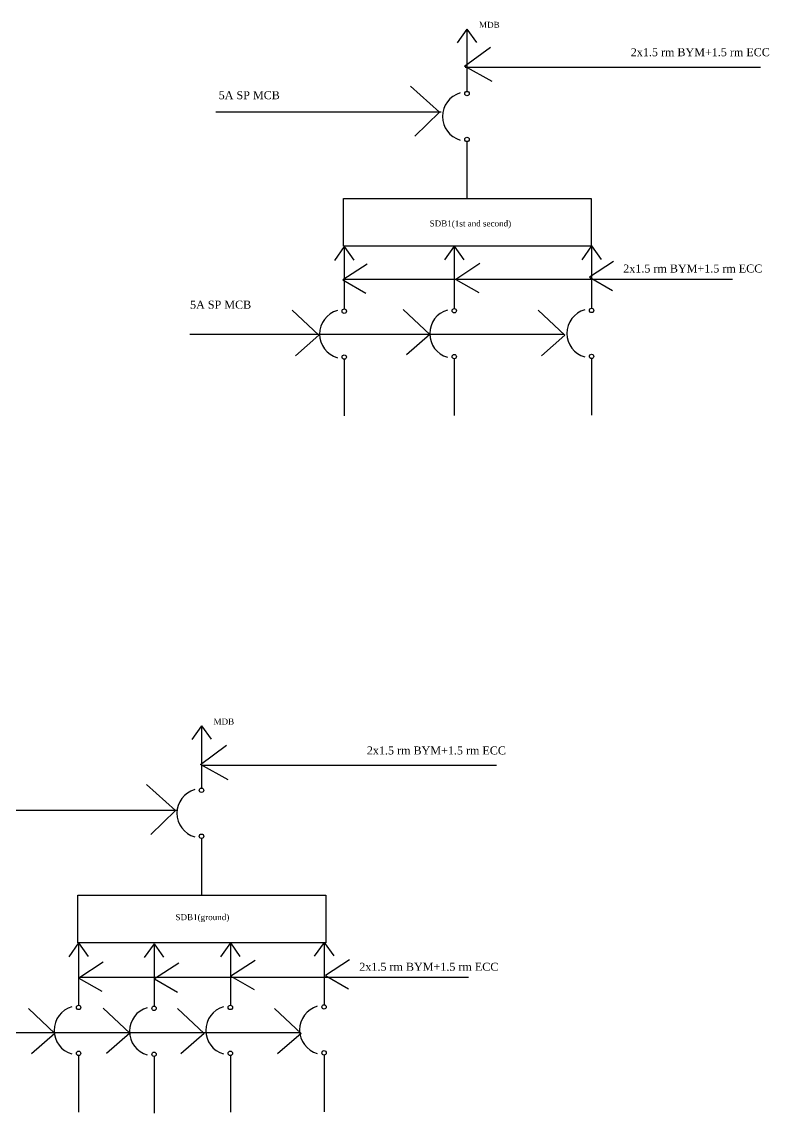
# Model space of a CAD drawing. Header units: inches. Extents: x -7121 to -1666, y 2270 to 5014.
# Drawn here: x -3534 to -1666, y 2270 to 4998 of the extents above; entities that cross this region are included whole.
import ezdxf

# ---------------------------------------------------------------- set-up
doc = ezdxf.new("R2010")
doc.units = ezdxf.units.IN
doc.header["$MEASUREMENT"] = 0
doc.linetypes.add('ACAD_ISO02W100', pattern=[15, 12, -3])
doc.layers.add('Diagram', color=7, linetype='ACAD_ISO02W100')
doc.styles.get("Standard").update_dxf_attribs({"font": 'times.ttf', "height": 6})

# ---------------------------------------------------------------- blocks, each defined once
blk = doc.blocks.new('breaker')
at = {"layer": 'Diagram', "linetype": 'Continuous'}
for p, q in [((0, 0), (-49, -69)), ((0, 0), (0, -311.5)), ((0, 0), (48, -67.5)), ((0, -563), (0, -846.5))]:
    blk.add_line(p, q, dxfattribs=at)
for centre in [(0, -322.5), (0, -552)]:
    blk.add_circle(centre, 11, dxfattribs=at)
blk.add_arc((0, -437.25), 122.75, 106.14744, 253.8355, dxfattribs=at)

msp = doc.modelspace()

# ---------------------------------------------------------------- linework, layer by layer
at = {"layer": 'Diagram', "linetype": 'Continuous'}
for p, q in [((-2428.31178, 4887.13147), (-2362.81178, 4935.13147)), ((-2358.81178, 4848.63147), (-2428.31178, 4887.13147)), ((-2426.31178, 4885.13147), (-1688.31178, 4885.13147)), ((-2563.3118, 4837.13147), (-2490.8118, 4772.13147)), ((-2486.3118, 4772.13147), (-3049.8118, 4772.13147)), ((-2490.8118, 4772.13147), (-2552.3118, 4712.13147)), ((-2671.4115, 4392.63147), (-2731.9115, 4353.13147)), ((-2389.49313, 4393.68243), (-2449.99313, 4354.18243)), ((-2055.4115, 4399.13147), (-2115.9115, 4359.63147)), ((-2731.9115, 4353.13147), (-2674.4115, 4320.13147)), ((-2730.9115, 4355.13147), (-1757.9115, 4355.13147)), ((-2449.99313, 4354.18243), (-2392.49313, 4321.18243)), ((-2115.9115, 4359.63147), (-2058.4115, 4326.63147)), ((-2858.4115, 4277.13147), (-2791.9115, 4214.63147)), ((-2581.10598, 4278.83804), (-2514.60598, 4216.33804)), ((-2243.4115, 4277.13147), (-2176.9115, 4214.63147)), ((-2178.9115, 4216.63147), (-3114.4115, 4216.63147)), ((-2791.9115, 4214.63147), (-2850.4115, 4163.63147)), ((-2514.60598, 4216.33804), (-2573.10598, 4165.33804)), ((-2176.9115, 4214.63147), (-2235.4115, 4163.63147)), ((-3087.99999, 3142), (-3022.49999, 3190)), ((-3018.49999, 3103.5), (-3087.99999, 3142)), ((-3085.99999, 3140), (-2347.99999, 3140)), ((-3223.00001, 3092), (-3150.50001, 3027)), ((-3146.00001, 3027), (-3709.50001, 3027)), ((-3150.50001, 3027), (-3212.00001, 2967)), ((-3331.09971, 2647.5), (-3391.59971, 2608)), ((-2951.09971, 2652), (-3011.59971, 2612.5)), ((-2715.09971, 2654), (-2775.59971, 2614.5)), ((-3142.09971, 2645.5), (-3202.59971, 2606)), ((-3391.59971, 2608), (-3334.09971, 2575)), ((-3390.59971, 2610), (-2417.59971, 2610)), ((-3202.59971, 2606), (-3145.09971, 2573)), ((-3011.59971, 2612.5), (-2954.09971, 2579.5)), ((-2775.59971, 2614.5), (-2718.09971, 2581.5)), ((-3518.09971, 2532), (-3451.59971, 2469.5)), ((-3330.77516, 2533.18078), (-3264.27516, 2470.68078)), ((-3145.09971, 2532), (-3078.59971, 2469.5)), ((-2903.09971, 2532), (-2836.59971, 2469.5)), ((-2838.59971, 2471.5), (-3774.09971, 2471.5)), ((-3451.59971, 2469.5), (-3510.09971, 2418.5)), ((-3264.27516, 2470.68078), (-3322.77516, 2419.68078)), ((-3078.59971, 2469.5), (-3137.09971, 2418.5)), ((-2836.59971, 2469.5), (-2895.09971, 2418.5))]:
    msp.add_line(p, q, dxfattribs=at)
for points in [[(-2730.74643, 4556.80363), (-2110.99643, 4556.80363), (-2110.99643, 4437.30363), (-2730.74643, 4437.30363)], [(-3394.32279, 2815.39474), (-2774.57279, 2815.39474), (-2774.57279, 2695.89474), (-3394.32279, 2695.89474)]]:
    msp.add_lwpolyline(points, close=True, dxfattribs=at)

# ---------------------------------------------------------------- block references
at = {"layer": 'Diagram', "linetype": 'Continuous', "xscale": 0.5, "yscale": 0.5, "zscale": 0.5}
for p in [(-2421.74643, 4980.05363), (-2728.62143, 4436.17863), (-2453.49643, 4437.30363), (-2110.37143, 4437.92863), (-3085.32279, 3238.64474), (-3392.44779, 2695.89474), (-3203.94779, 2693.64474), (-3013.19779, 2695.89474), (-2778.94779, 2697.14474)]:
    msp.add_blockref('breaker', p, dxfattribs=at)

# ---------------------------------------------------------------- texts
at = {"layer": 'Diagram', "linetype": 'Continuous', "attachment_point": 1}
for s, insert, char_height, width in [('MDB', (-2391.74643, 4998.05363), 15, 70.25), ('2x1.5 rm BYM+1.5 rm ECC', (-2012.37991, 4932.12049), 20, 385.8501121), ('5A SP MCB', (-3042.41151, 4824.66244), 20, 240), ('SDB1(1st and second)', (-2515.1003, 4501.62574), 15, 277.25), ('2x1.5 rm BYM+1.5 rm ECC', (-2031.23498, 4391.46242), 20, 385.8501121), ('5A SP MCB', (-3113.9115, 4301.13147), 20, 240), ('MDB', (-3055.32279, 3256.64474), 15, 70.25), ('2x1.5 rm BYM+1.5 rm ECC', (-2672.06812, 3186.98902), 20, 385.8501121), ('SDB1(ground)', (-3150.4663, 2767.78831), 15, 277.25), ('2x1.5 rm BYM+1.5 rm ECC', (-2690.92319, 2646.33095), 20, 385.8501121)]:
    msp.add_mtext(s, dxfattribs=dict(at, insert=insert, char_height=char_height, width=width))

doc.saveas('drawing.dxf')
